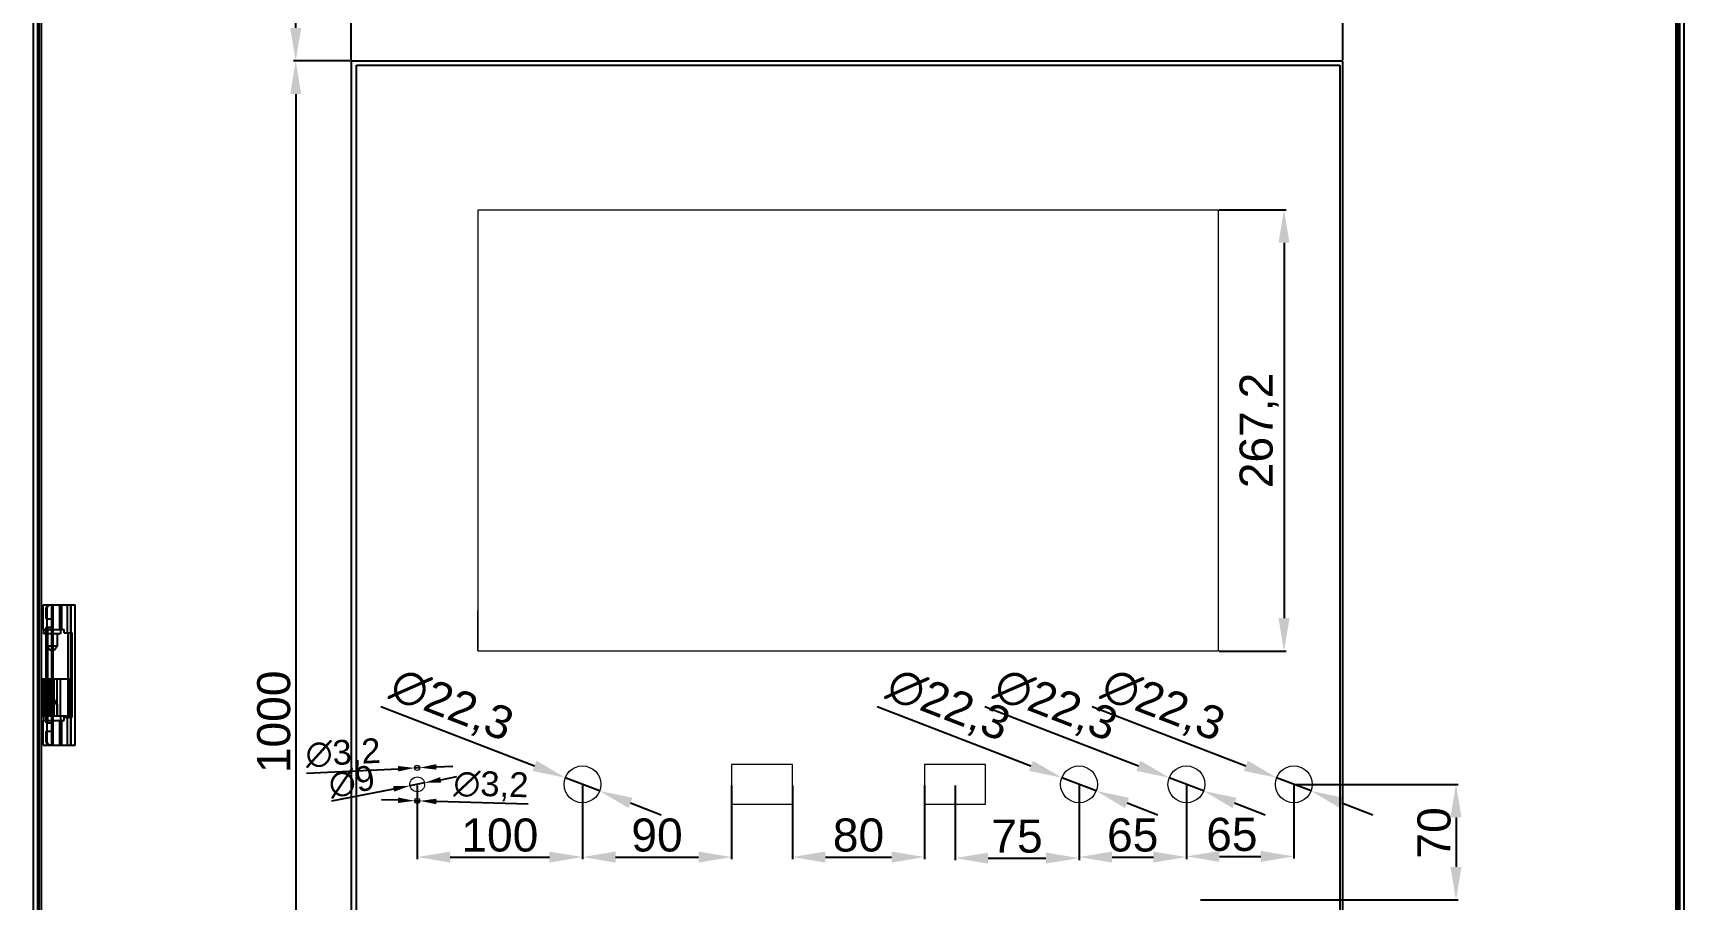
# Model space of a CAD drawing. Header units: millimetres. Extents: x 42222 to 59290, y 36233 to 38835.
# Drawn here: x 51814 to 52813, y 37720 to 38245 of the extents above; entities that cross this region are included whole.
import ezdxf

# ---------------------------------------------------------------- set-up
doc = ezdxf.new("R2010")
doc.units = ezdxf.units.MM
doc.set_wipeout_variables(frame=1)
doc.layers.add('! NO PLOT !', color=7, linetype='Continuous', true_color=0xff75dd, plot=False)
doc.layers.add('000-PI-Oprema', color=30, linetype='Continuous', lineweight=5)
doc.layers.add('000-PI-ORMAR', color=2, linetype='Continuous')
doc.layers.add('000-PI_TEXT', color=7, linetype='Continuous')
doc.styles.get("Standard").update_dxf_attribs({"font": 'arial.ttf'})
doc.dimstyles.new('ISO-25-lb', dxfattribs={"dimtxt": 8, "dimasz": 8, "dimexe": 1.25, "dimexo": 0.625, "dimtad": 1, "dimtxsty": 'Standard', "dimcen": 5, "dimadec": 0, "dimazin": 0, "dimtfac": 1, "dimtmove": 0, "dimatfit": 3, "dimfxl": 1, "dimarcsym": 0})

# ---------------------------------------------------------------- blocks, each defined once
blk = doc.blocks.new('*D139')
at = {"layer": '000-PI_TEXT', "color": 0, "linetype": 'Continuous', "lineweight": -2, "ltscale": 0.25, "transparency": 16777216}
for p, q in [((52577.45, 37789.84), (52676.21, 37789.84)), ((52674.96, 37769.84), (52674.96, 37739.84)), ((52520.44, 37719.84), (52676.21, 37719.84))]:
    blk.add_line(p, q, dxfattribs=at)
at = {"layer": '000-PI_TEXT', "color": 0, "ltscale": 0.25, "transparency": 16777216}
for points in [[(52671.62, 37769.84), (52678.29, 37769.84), (52674.96, 37789.84)], [(52671.62, 37739.84), (52678.29, 37739.84), (52674.96, 37719.84)]]:
    blk.add_solid(points, dxfattribs=at)
at = {"layer": 'Defpoints', "color": 0, "ltscale": 0.25, "transparency": 16777216}
for p in [(52576.83, 37789.84), (52519.82, 37719.84), (52674.96, 37719.84)]:
    blk.add_point(p, dxfattribs=at)
at = {"layer": '000-PI_TEXT', "color": 0, "ltscale": 0.25, "transparency": 16777216, "insert": (52661.75, 37760.44), "char_height": 20, "attachment_point": 5, "rotation": 90}
blk.add_mtext('70', dxfattribs=at)
blk = doc.blocks.new('*D143')
at = {"layer": '000-PI_TEXT', "color": 0, "linetype": 'Continuous', "lineweight": -2, "ltscale": 0.25, "transparency": 16777216}
for p, q in [((52531.64, 38137.63), (52572.14, 38137.63)), ((52570.89, 38117.63), (52570.89, 37890.43)), ((52531.64, 37870.43), (52572.14, 37870.43))]:
    blk.add_line(p, q, dxfattribs=at)
at = {"layer": '000-PI_TEXT', "color": 0, "ltscale": 0.25, "transparency": 16777216}
for points in [[(52567.55, 38117.63), (52574.22, 38117.63), (52570.89, 38137.63)], [(52567.55, 37890.43), (52574.22, 37890.43), (52570.89, 37870.43)]]:
    blk.add_solid(points, dxfattribs=at)
at = {"layer": 'Defpoints', "color": 0, "ltscale": 0.25, "transparency": 16777216}
for p in [(52531.02, 38137.63), (52531.02, 37870.43), (52570.89, 37870.43)]:
    blk.add_point(p, dxfattribs=at)
at = {"layer": '000-PI_TEXT', "color": 0, "ltscale": 0.25, "transparency": 16777216, "insert": (52555.87, 38004.03), "char_height": 20, "attachment_point": 5, "rotation": 90}
blk.add_mtext('267,2', dxfattribs=at)
blk = doc.blocks.new('*D144')
at = {"layer": '000-PI_TEXT', "color": 0, "linetype": 'Continuous', "lineweight": -2, "ltscale": 0.25, "transparency": 16777216}
for p, q in [((52083.22, 37871.05), (52083.22, 37895.05)), ((52103.22, 37893.8), (52511.02, 37893.8)), ((52531.02, 37871.05), (52531.02, 37895.05))]:
    blk.add_line(p, q, dxfattribs=at)
at = {"layer": '000-PI_TEXT', "color": 0, "ltscale": 0.25, "transparency": 16777216}
for points in [[(52103.22, 37897.13), (52103.22, 37890.46), (52083.22, 37893.8)], [(52511.02, 37897.13), (52511.02, 37890.46), (52531.02, 37893.8)]]:
    blk.add_solid(points, dxfattribs=at)
at = {"layer": 'Defpoints', "color": 0, "ltscale": 0.25, "transparency": 16777216}
for p in [(52531.02, 37893.8), (52083.22, 37870.43), (52531.02, 37870.43)]:
    blk.add_point(p, dxfattribs=at)
at = {"layer": '000-PI_TEXT', "color": 0, "ltscale": 0.25, "transparency": 16777216, "insert": (52307.12, 37908.81), "char_height": 20, "attachment_point": 5}
blk.add_mtext('447,8', dxfattribs=at)
blk = doc.blocks.new('*D145')
at = {"layer": '000-PI_TEXT', "color": 0, "linetype": 'Continuous', "lineweight": -2, "ltscale": 0.25, "transparency": 16777216}
for p, q in [((52446.83, 37789.21), (52446.83, 37744.58)), ((52511.83, 37789.21), (52511.83, 37744.58)), ((52466.83, 37745.83), (52491.83, 37745.83))]:
    blk.add_line(p, q, dxfattribs=at)
at = {"layer": '000-PI_TEXT', "color": 0, "ltscale": 0.25, "transparency": 16777216}
for points in [[(52466.83, 37749.16), (52466.83, 37742.49), (52446.83, 37745.83)], [(52491.83, 37749.16), (52491.83, 37742.49), (52511.83, 37745.83)]]:
    blk.add_solid(points, dxfattribs=at)
at = {"layer": 'Defpoints', "color": 0, "ltscale": 0.25, "transparency": 16777216}
for p in [(52446.83, 37789.84), (52511.83, 37789.84), (52511.83, 37745.83)]:
    blk.add_point(p, dxfattribs=at)
at = {"layer": '000-PI_TEXT', "color": 0, "ltscale": 0.25, "transparency": 16777216, "insert": (52479.33, 37759.04), "char_height": 20, "attachment_point": 5}
blk.add_mtext('65', dxfattribs=at)
blk = doc.blocks.new('*D146')
at = {"layer": '000-PI_TEXT', "color": 0, "linetype": 'Continuous', "lineweight": -2, "ltscale": 0.25, "transparency": 16777216}
for p, q in [((52511.83, 37789.21), (52511.83, 37744.97)), ((52576.83, 37789.21), (52576.83, 37744.97)), ((52531.83, 37746.22), (52556.83, 37746.22))]:
    blk.add_line(p, q, dxfattribs=at)
at = {"layer": '000-PI_TEXT', "color": 0, "ltscale": 0.25, "transparency": 16777216}
for points in [[(52531.83, 37749.55), (52531.83, 37742.89), (52511.83, 37746.22)], [(52556.83, 37749.55), (52556.83, 37742.89), (52576.83, 37746.22)]]:
    blk.add_solid(points, dxfattribs=at)
at = {"layer": 'Defpoints', "color": 0, "ltscale": 0.25, "transparency": 16777216}
for p in [(52511.83, 37789.84), (52576.83, 37789.84), (52576.83, 37746.22)]:
    blk.add_point(p, dxfattribs=at)
at = {"layer": '000-PI_TEXT', "color": 0, "ltscale": 0.25, "transparency": 16777216, "insert": (52539.33, 37759.43), "char_height": 20, "attachment_point": 5}
blk.add_mtext('65', dxfattribs=at)
blk = doc.blocks.new('*D147')
at = {"layer": '000-PI_TEXT', "color": 0, "linetype": 'Continuous', "lineweight": -2, "ltscale": 0.25, "transparency": 16777216}
for p, q in [((52324.76, 37837), (52417.77, 37801.06)), ((52457.23, 37785.82), (52436.43, 37793.86)), ((52475.88, 37778.61), (52494.54, 37771.4))]:
    blk.add_line(p, q, dxfattribs=at)
at = {"layer": '000-PI_TEXT', "color": 0, "ltscale": 0.25, "transparency": 16777216}
for points in [[(52418.97, 37804.17), (52416.57, 37797.95), (52436.43, 37793.86)], [(52477.09, 37781.72), (52474.68, 37775.5), (52457.23, 37785.82)]]:
    blk.add_solid(points, dxfattribs=at)
at = {"layer": 'Defpoints', "color": 0, "ltscale": 0.25, "transparency": 16777216}
for p in [(52436.43, 37793.86), (52457.23, 37785.82)]:
    blk.add_point(p, dxfattribs=at)
at = {"layer": '000-PI_TEXT', "color": 0, "ltscale": 0.25, "transparency": 16777216, "insert": (52367.47, 37836.95), "char_height": 20, "attachment_point": 5, "rotation": 338.87363}
blk.add_mtext('∅22,3', dxfattribs=at)
blk = doc.blocks.new('*D140')
at = {"layer": '000-PI_TEXT', "color": 0, "linetype": 'Continuous', "lineweight": -2, "ltscale": 0.25, "transparency": 16777216}
for p, q in [((52389.76, 37837), (52482.77, 37801.06)), ((52522.23, 37785.82), (52501.43, 37793.86)), ((52540.88, 37778.61), (52559.54, 37771.4))]:
    blk.add_line(p, q, dxfattribs=at)
at = {"layer": '000-PI_TEXT', "color": 0, "ltscale": 0.25, "transparency": 16777216}
for points in [[(52483.97, 37804.17), (52481.57, 37797.95), (52501.43, 37793.86)], [(52542.09, 37781.72), (52539.68, 37775.5), (52522.23, 37785.82)]]:
    blk.add_solid(points, dxfattribs=at)
at = {"layer": 'Defpoints', "color": 0, "ltscale": 0.25, "transparency": 16777216}
for p in [(52501.43, 37793.86), (52522.23, 37785.82)]:
    blk.add_point(p, dxfattribs=at)
at = {"layer": '000-PI_TEXT', "color": 0, "ltscale": 0.25, "transparency": 16777216, "insert": (52432.47, 37836.95), "char_height": 20, "attachment_point": 5, "rotation": 338.87363}
blk.add_mtext('∅22,3', dxfattribs=at)
blk = doc.blocks.new('*D141')
at = {"layer": '000-PI_TEXT', "color": 0, "linetype": 'Continuous', "lineweight": -2, "ltscale": 0.25, "transparency": 16777216}
for p, q in [((52454.76, 37837), (52547.77, 37801.06)), ((52587.23, 37785.82), (52566.43, 37793.86)), ((52605.88, 37778.61), (52624.54, 37771.4))]:
    blk.add_line(p, q, dxfattribs=at)
at = {"layer": '000-PI_TEXT', "color": 0, "ltscale": 0.25, "transparency": 16777216}
for points in [[(52548.97, 37804.17), (52546.57, 37797.95), (52566.43, 37793.86)], [(52607.09, 37781.72), (52604.68, 37775.5), (52587.23, 37785.82)]]:
    blk.add_solid(points, dxfattribs=at)
at = {"layer": 'Defpoints', "color": 0, "ltscale": 0.25, "transparency": 16777216}
for p in [(52566.43, 37793.86), (52587.23, 37785.82)]:
    blk.add_point(p, dxfattribs=at)
at = {"layer": '000-PI_TEXT', "color": 0, "ltscale": 0.25, "transparency": 16777216, "insert": (52497.47, 37836.95), "char_height": 20, "attachment_point": 5, "rotation": 338.87363}
blk.add_mtext('∅22,3', dxfattribs=at)
blk = doc.blocks.new('*D149')
at = {"layer": '000-PI_TEXT', "color": 0, "linetype": 'Continuous', "lineweight": -2, "ltscale": 0.25, "transparency": 16777216}
for p, q in [((52055.84, 38537.03), (51971.61, 38537.03)), ((51972.86, 38247.65), (51972.86, 38517.03)), ((52005.84, 38227.65), (51971.61, 38227.65))]:
    blk.add_line(p, q, dxfattribs=at)
at = {"layer": '000-PI_TEXT', "color": 0, "ltscale": 0.25, "transparency": 16777216}
for points in [[(51969.52, 38517.03), (51976.19, 38517.03), (51972.86, 38537.03)], [(51969.52, 38247.65), (51976.19, 38247.65), (51972.86, 38227.65)]]:
    blk.add_solid(points, dxfattribs=at)
at = {"layer": 'Defpoints', "color": 0, "ltscale": 0.25, "transparency": 16777216}
for p in [(51972.86, 38537.03), (52056.47, 38537.03), (52006.47, 38227.65)]:
    blk.add_point(p, dxfattribs=at)
at = {"layer": '000-PI_TEXT', "color": 0, "ltscale": 0.25, "transparency": 16777216, "insert": (51957.84, 38382.34), "char_height": 20, "attachment_point": 5, "rotation": 90}
blk.add_mtext('309,38', dxfattribs=at)
blk = doc.blocks.new('*D150')
at = {"layer": '000-PI_TEXT', "color": 0, "linetype": 'Continuous', "lineweight": -2, "ltscale": 0.25, "transparency": 16777216}
for p, q in [((52005.84, 38227.65), (51971.61, 38227.65)), ((51972.86, 38207.65), (51972.86, 37247.65)), ((52005.84, 37227.65), (51971.61, 37227.65))]:
    blk.add_line(p, q, dxfattribs=at)
at = {"layer": '000-PI_TEXT', "color": 0, "ltscale": 0.25, "transparency": 16777216}
for points in [[(51969.52, 38207.65), (51976.19, 38207.65), (51972.86, 38227.65)], [(51969.52, 37247.65), (51976.19, 37247.65), (51972.86, 37227.65)]]:
    blk.add_solid(points, dxfattribs=at)
at = {"layer": 'Defpoints', "color": 0, "ltscale": 0.25, "transparency": 16777216}
for p in [(52006.47, 38227.65), (51972.86, 37227.65), (52006.47, 37227.65)]:
    blk.add_point(p, dxfattribs=at)
at = {"layer": '000-PI_TEXT', "color": 0, "ltscale": 0.25, "transparency": 16777216, "insert": (51959.65, 37827.65), "char_height": 20, "attachment_point": 5, "rotation": 90}
blk.add_mtext('1000', dxfattribs=at)
blk = doc.blocks.new('*D151')
at = {"layer": '000-PI_TEXT', "color": 0, "linetype": 'Continuous', "lineweight": -2, "ltscale": 0.25, "transparency": 16777216}
for p, q in [((52006.47, 38228.28), (52006.47, 38268.08)), ((52026.47, 38266.83), (52586.47, 38266.83)), ((52606.47, 38228.28), (52606.47, 38268.08))]:
    blk.add_line(p, q, dxfattribs=at)
at = {"layer": '000-PI_TEXT', "color": 0, "ltscale": 0.25, "transparency": 16777216}
for points in [[(52026.47, 38270.16), (52026.47, 38263.5), (52006.47, 38266.83)], [(52586.47, 38270.16), (52586.47, 38263.5), (52606.47, 38266.83)]]:
    blk.add_solid(points, dxfattribs=at)
at = {"layer": 'Defpoints', "color": 0, "ltscale": 0.25, "transparency": 16777216}
for p in [(52606.47, 38266.83), (52006.47, 38227.65), (52606.47, 38227.65)]:
    blk.add_point(p, dxfattribs=at)
at = {"layer": '000-PI_TEXT', "color": 0, "ltscale": 0.25, "transparency": 16777216, "insert": (52306.47, 38280.04), "char_height": 20, "attachment_point": 5}
blk.add_mtext('600', dxfattribs=at)
blk = doc.blocks.new('*D165')
at = {"layer": '000-PI_TEXT', "color": 0, "linetype": 'Continuous', "lineweight": -2, "ltscale": 0.25, "transparency": 16777216}
for p, q in [((52024.31, 37837), (52117.32, 37801.06)), ((52156.78, 37785.82), (52135.98, 37793.86)), ((52175.43, 37778.61), (52194.09, 37771.4))]:
    blk.add_line(p, q, dxfattribs=at)
at = {"layer": '000-PI_TEXT', "color": 0, "ltscale": 0.25, "transparency": 16777216}
for points in [[(52118.52, 37804.17), (52116.12, 37797.95), (52135.98, 37793.86)], [(52176.64, 37781.72), (52174.23, 37775.5), (52156.78, 37785.82)]]:
    blk.add_solid(points, dxfattribs=at)
at = {"layer": 'Defpoints', "color": 0, "ltscale": 0.25, "transparency": 16777216}
for p in [(52135.98, 37793.86), (52156.78, 37785.82)]:
    blk.add_point(p, dxfattribs=at)
at = {"layer": '000-PI_TEXT', "color": 0, "ltscale": 0.25, "transparency": 16777216, "insert": (52067.02, 37836.95), "char_height": 20, "attachment_point": 5, "rotation": 338.87363}
blk.add_mtext('∅22,3', dxfattribs=at)
blk = doc.blocks.new('*D166')
at = {"layer": '000-PI_TEXT', "color": 0, "linetype": 'Continuous', "lineweight": -2, "ltscale": 0.25, "transparency": 16777216}
for p, q in [((52371.82, 37789.21), (52371.82, 37743.95)), ((52446.83, 37788.59), (52446.83, 37743.95)), ((52391.82, 37745.2), (52426.83, 37745.2))]:
    blk.add_line(p, q, dxfattribs=at)
at = {"layer": '000-PI_TEXT', "color": 0, "ltscale": 0.25, "transparency": 16777216}
for points in [[(52391.82, 37748.54), (52391.82, 37741.87), (52371.82, 37745.2)], [(52426.83, 37748.54), (52426.83, 37741.87), (52446.83, 37745.2)]]:
    blk.add_solid(points, dxfattribs=at)
at = {"layer": 'Defpoints', "color": 0, "ltscale": 0.25, "transparency": 16777216}
for p in [(52371.82, 37789.83), (52446.83, 37789.21), (52446.83, 37745.2)]:
    blk.add_point(p, dxfattribs=at)
at = {"layer": '000-PI_TEXT', "color": 0, "ltscale": 0.25, "transparency": 16777216, "insert": (52409.32, 37758.37), "char_height": 20, "attachment_point": 5}
blk.add_mtext('75', dxfattribs=at)
blk = doc.blocks.new('*D167')
at = {"layer": '000-PI_TEXT', "color": 0, "linetype": 'Continuous', "lineweight": -2, "ltscale": 0.25, "transparency": 16777216}
for p, q in [((52273.39, 37789.21), (52273.39, 37744.57)), ((52353.42, 37789.21), (52353.42, 37744.57)), ((52293.39, 37745.82), (52333.42, 37745.82))]:
    blk.add_line(p, q, dxfattribs=at)
at = {"layer": '000-PI_TEXT', "color": 0, "ltscale": 0.25, "transparency": 16777216}
for points in [[(52293.39, 37749.16), (52293.39, 37742.49), (52273.39, 37745.82)], [(52333.42, 37749.16), (52333.42, 37742.49), (52353.42, 37745.82)]]:
    blk.add_solid(points, dxfattribs=at)
at = {"layer": 'Defpoints', "color": 0, "ltscale": 0.25, "transparency": 16777216}
for p in [(52273.39, 37789.83), (52353.42, 37789.83), (52353.42, 37745.82)]:
    blk.add_point(p, dxfattribs=at)
at = {"layer": '000-PI_TEXT', "color": 0, "ltscale": 0.25, "transparency": 16777216, "insert": (52313.4, 37759.04), "char_height": 20, "attachment_point": 5}
blk.add_mtext('80', dxfattribs=at)
blk = doc.blocks.new('*D168')
at = {"layer": '000-PI_TEXT', "color": 0, "linetype": 'Continuous', "lineweight": -2, "ltscale": 0.25, "transparency": 16777216}
for p, q in [((52146.38, 37789.21), (52146.38, 37744.57)), ((52236.59, 37789.21), (52236.59, 37744.57)), ((52166.38, 37745.82), (52216.59, 37745.82))]:
    blk.add_line(p, q, dxfattribs=at)
at = {"layer": '000-PI_TEXT', "color": 0, "ltscale": 0.25, "transparency": 16777216}
for points in [[(52166.38, 37749.16), (52166.38, 37742.49), (52146.38, 37745.82)], [(52216.59, 37749.16), (52216.59, 37742.49), (52236.59, 37745.82)]]:
    blk.add_solid(points, dxfattribs=at)
at = {"layer": 'Defpoints', "color": 0, "ltscale": 0.25, "transparency": 16777216}
for p in [(52146.38, 37789.84), (52236.59, 37789.83), (52236.59, 37745.82)]:
    blk.add_point(p, dxfattribs=at)
at = {"layer": '000-PI_TEXT', "color": 0, "ltscale": 0.25, "transparency": 16777216, "insert": (52191.48, 37759.04), "char_height": 20, "attachment_point": 5}
blk.add_mtext('90', dxfattribs=at)
blk = doc.blocks.new('*D169')
at = {"layer": '000-PI_TEXT', "color": 0, "linetype": 'Continuous', "lineweight": -2, "ltscale": 0.25, "transparency": 16777216}
for p, q in [((52060.61, 37792.59), (52070.43, 37794.49)), ((51994.66, 37779.82), (52032.14, 37787.08)), ((52050.8, 37790.69), (52041.96, 37788.98))]:
    blk.add_line(p, q, dxfattribs=at)
at = {"layer": '000-PI_TEXT', "color": 0, "ltscale": 0.25, "transparency": 16777216}
for points in [[(52060.3, 37794.23), (52060.93, 37790.96), (52050.8, 37790.69)], [(52031.83, 37788.72), (52032.46, 37785.44), (52041.96, 37788.98)]]:
    blk.add_solid(points, dxfattribs=at)
at = {"layer": 'Defpoints', "color": 0, "ltscale": 0.25, "transparency": 16777216}
for p in [(52041.96, 37788.98), (52050.8, 37790.69)]:
    blk.add_point(p, dxfattribs=at)
at = {"layer": '000-PI_TEXT', "color": 0, "ltscale": 0.25, "transparency": 16777216, "insert": (52006.76, 37791.41), "char_height": 15, "attachment_point": 5, "rotation": 10.95837}
blk.add_mtext('∅9', dxfattribs=at)
blk = doc.blocks.new('*D170')
at = {"layer": '000-PI_TEXT', "color": 0, "linetype": 'Continuous', "lineweight": -2, "ltscale": 0.25, "transparency": 16777216}
for p, q in [((51979.38, 37796.52), (52034.79, 37799.26)), ((52047.98, 37799.92), (52044.78, 37799.76)), ((52057.96, 37800.41), (52067.95, 37800.9))]:
    blk.add_line(p, q, dxfattribs=at)
at = {"layer": '000-PI_TEXT', "color": 0, "ltscale": 0.25, "transparency": 16777216}
for points in [[(52034.71, 37800.93), (52034.87, 37797.6), (52044.78, 37799.76)], [(52057.88, 37802.07), (52058.05, 37798.74), (52047.98, 37799.92)]]:
    blk.add_solid(points, dxfattribs=at)
at = {"layer": 'Defpoints', "color": 0, "ltscale": 0.25, "transparency": 16777216}
for p in [(52044.78, 37799.76), (52047.98, 37799.92)]:
    blk.add_point(p, dxfattribs=at)
at = {"layer": '000-PI_TEXT', "color": 0, "ltscale": 0.25, "transparency": 16777216, "insert": (52001.59, 37807.89), "char_height": 15, "attachment_point": 5, "rotation": 2.83045}
blk.add_mtext('∅3,2', dxfattribs=at)
blk = doc.blocks.new('*D171')
at = {"layer": '000-PI_TEXT', "color": 0, "linetype": 'Continuous', "lineweight": -2, "ltscale": 0.25, "transparency": 16777216}
for p, q in [((52034.78, 37780.19), (52024.79, 37780.5)), ((52044.78, 37779.89), (52047.98, 37779.79)), ((52113.42, 37777.79), (52057.97, 37779.48))]:
    blk.add_line(p, q, dxfattribs=at)
at = {"layer": '000-PI_TEXT', "color": 0, "ltscale": 0.25, "transparency": 16777216}
for points in [[(52034.83, 37781.86), (52034.73, 37778.52), (52044.78, 37779.89)], [(52058.02, 37781.15), (52057.92, 37777.82), (52047.98, 37779.79)]]:
    blk.add_solid(points, dxfattribs=at)
at = {"layer": 'Defpoints', "color": 0, "ltscale": 0.25, "transparency": 16777216}
for p in [(52044.78, 37779.89), (52047.98, 37779.79)]:
    blk.add_point(p, dxfattribs=at)
at = {"layer": '000-PI_TEXT', "color": 0, "ltscale": 0.25, "transparency": 16777216, "insert": (52091.01, 37788.74), "char_height": 15, "attachment_point": 5, "rotation": 358.24914}
blk.add_mtext('∅3,2', dxfattribs=at)
blk = doc.blocks.new('*D172')
at = {"layer": '000-PI_TEXT', "color": 0, "linetype": 'Continuous', "lineweight": -2, "ltscale": 0.25, "transparency": 16777216}
for p, q in [((52046.38, 37789.21), (52046.38, 37744.58)), ((52146.38, 37789.21), (52146.38, 37744.58)), ((52066.38, 37745.83), (52126.38, 37745.83))]:
    blk.add_line(p, q, dxfattribs=at)
at = {"layer": '000-PI_TEXT', "color": 0, "ltscale": 0.25, "transparency": 16777216}
for points in [[(52066.38, 37749.16), (52066.38, 37742.49), (52046.38, 37745.83)], [(52126.38, 37749.16), (52126.38, 37742.49), (52146.38, 37745.83)]]:
    blk.add_solid(points, dxfattribs=at)
at = {"layer": 'Defpoints', "color": 0, "ltscale": 0.25, "transparency": 16777216}
for p in [(52046.38, 37789.84), (52146.38, 37789.84), (52146.38, 37745.83)]:
    blk.add_point(p, dxfattribs=at)
at = {"layer": '000-PI_TEXT', "color": 0, "ltscale": 0.25, "transparency": 16777216, "insert": (52096.38, 37759.04), "char_height": 20, "attachment_point": 5}
blk.add_mtext('100', dxfattribs=at)

msp = doc.modelspace()

# ---------------------------------------------------------------- linework, layer by layer
at = {"layer": '! NO PLOT !'}
for p, q in [((51819.948, 37883.528), (51819.948, 37898.528)), ((51819.948, 37898.528), (51839.39, 37898.528)), ((51821.873, 37890.028), (51821.873, 37896.528)), ((51822.52, 37896.528), (51821.873, 37896.528)), ((51822.52, 37815.528), (51822.52, 37896.528)), ((51825.279, 37813.528), (51825.279, 37898.528)), ((51825.498, 37883.528), (51825.498, 37898.528)), ((51826.026, 37813.528), (51826.026, 37898.528)), ((51830.135, 37883.528), (51830.135, 37898.528)), ((51831.048, 37898.528), (51831.048, 37883.528)), ((51834.81, 37881.528), (51834.81, 37898.528)), ((51836.702, 37813.528), (51836.702, 37898.528)), ((51836.907, 37881.528), (51836.907, 37898.528)), ((51839.39, 37813.528), (51839.39, 37898.528)), ((51819.948, 37883.528), (51832.712, 37883.528)), ((51820.398, 37881.028), (51820.398, 37883.528)), ((51821.791, 37885.028), (51826.026, 37885.028)), ((51821.791, 37827.028), (51821.791, 37885.028)), ((51821.873, 37890.028), (51826.026, 37890.028)), ((51822.226, 37827.028), (51822.226, 37885.028)), ((51822.515, 37822.028), (51822.515, 37890.028)), ((51822.944, 37827.028), (51822.944, 37885.028)), ((51830.598, 37883.528), (51830.598, 37881.028)), ((51832.712, 37881.528), (51832.712, 37883.528)), ((51830.598, 37881.028), (51820.398, 37881.028)), ((51822.548, 37873.539), (51822.548, 37881.028)), ((51828.448, 37873.539), (51822.548, 37873.539)), ((51823.998, 37871.028), (51822.548, 37873.539)), ((51828.448, 37873.539), (51826.998, 37871.028)), ((51828.448, 37881.028), (51828.448, 37873.539)), ((51832.712, 37881.528), (51837.636, 37881.528)), ((51835.174, 37830.528), (51835.174, 37881.528)), ((51837.636, 37830.528), (51837.636, 37881.528)), ((51826.998, 37871.028), (51823.998, 37871.028)), ((51836.191, 37853.528), (51819.391, 37853.528)), ((51819.593, 37853.528), (51819.593, 37831.028)), ((51820.348, 37853.528), (51820.348, 37831.028)), ((51821.351, 37831.028), (51821.351, 37853.528)), ((51821.472, 37853.528), (51821.472, 37831.028)), ((51822.228, 37853.528), (51822.228, 37831.028)), ((51823.351, 37853.528), (51823.351, 37831.028)), ((51823.712, 37853.528), (51823.712, 37831.028)), ((51824.07, 37853.528), (51824.07, 37831.028)), ((51826.212, 37853.528), (51826.212, 37831.028)), ((51826.569, 37853.528), (51826.569, 37831.028)), ((51828.241, 37853.528), (51828.241, 37831.028)), ((51830.241, 37853.528), (51830.241, 37831.028)), ((51836.191, 37853.528), (51836.191, 37831.028)), ((51822.548, 37838.516), (51823.998, 37841.028)), ((51822.548, 37831.028), (51822.548, 37838.516)), ((51828.448, 37838.516), (51822.548, 37838.516)), ((51826.998, 37841.028), (51823.998, 37841.028)), ((51826.998, 37841.028), (51828.448, 37838.516)), ((51828.448, 37838.516), (51828.448, 37831.028)), ((51836.191, 37831.028), (51819.391, 37831.028)), ((51819.948, 37813.528), (51819.948, 37828.528)), ((51819.948, 37828.528), (51832.712, 37828.528)), ((51820.398, 37828.528), (51820.398, 37831.028)), ((51821.791, 37827.028), (51826.026, 37827.028)), ((51825.498, 37813.528), (51825.498, 37828.528)), ((51830.135, 37813.528), (51830.135, 37828.528)), ((51830.598, 37831.028), (51830.598, 37828.528)), ((51831.048, 37828.528), (51831.048, 37813.528)), ((51832.712, 37828.528), (51832.712, 37830.528)), ((51832.712, 37830.528), (51837.636, 37830.528)), ((51834.81, 37813.528), (51834.81, 37830.528)), ((51836.907, 37813.528), (51836.907, 37830.528)), ((51819.948, 37813.528), (51839.39, 37813.528)), ((51821.873, 37822.028), (51826.026, 37822.028)), ((51821.873, 37815.528), (51821.873, 37822.028)), ((51822.52, 37815.528), (51821.873, 37815.528))]:
    msp.add_line(p, q, dxfattribs=at)
at = {"layer": '! NO PLOT !', "extrusion": (0, 0, -1)}
for centre, start_param, end_param in [((51823.805, 37896.528), 4.712389, 6.2831853), ((51824.452, 37896.528), 4.712389, 6.2831853), ((51823.805, 37815.528), 3.1415927, 4.712389), ((51824.452, 37815.528), 3.1415927, 4.712389)]:
    msp.add_ellipse(centre, major_axis=(0, 2), ratio=0.9659258, start_param=start_param, end_param=end_param, dxfattribs=at)
at = {"layer": '000-PI-Oprema', "ltscale": 0.25}
msp.add_lwpolyline([(52083.22, 38137.628), (52531.02, 38137.628), (52531.02, 37870.428), (52083.22, 37870.428)], close=True, dxfattribs=at)
at = {"layer": '000-PI-Oprema', "ltscale": 0.25, "elevation": 0}
for points in [[(52236.59, 37777.832), (52273.39, 37777.832), (52273.39, 37801.832), (52236.59, 37801.832)], [(52353.416, 37777.832), (52390.216, 37777.832), (52390.216, 37801.832), (52353.416, 37801.832)]]:
    msp.add_lwpolyline(points, close=True, dxfattribs=at)
at = {"layer": '000-PI-Oprema', "ltscale": 0.25}
for centre, radius in [((52046.378, 37789.836, 0), 4.5), ((52046.378, 37799.836, 0), 1.6), ((52146.378, 37789.836, 0), 11.15), ((52446.827, 37789.836, 0), 11.15), ((52511.827, 37789.836), 11.15), ((52576.827, 37789.836), 11.15), ((52046.378, 37779.836, 0), 1.6)]:
    msp.add_circle(centre, radius, dxfattribs=at)
at = {"layer": '000-PI-ORMAR'}
for p, q in [((51817.391, 36550.028), (51817.391, 38534.528)), ((51817.403, 38534.528), (51817.403, 36550.028)), ((51817.415, 38534.528), (51817.415, 36550.028)), ((51818.903, 38534.528), (51818.903, 36550.028)), ((52807.903, 38534.528), (52807.903, 36550.028)), ((52809.391, 38534.528), (52809.391, 36550.028)), ((52809.403, 38534.528), (52809.403, 36550.028)), ((52809.415, 36550.028), (52809.415, 38534.528)), ((51813.903, 38514.028), (51813.903, 36563.028)), ((51813.903, 38514.028), (51813.903, 36563.028)), ((51816.621, 38514.028), (51816.621, 36563.028)), ((51816.621, 38514.028), (51816.621, 36563.028)), ((52810.184, 38514.028), (52810.184, 36563.028)), ((52810.184, 38514.028), (52810.184, 36563.028)), ((52812.903, 38514.028), (52812.903, 36563.028)), ((52812.903, 38514.028), (52812.903, 36563.028)), ((52006.468, 38227.651), (52606.468, 38227.651)), ((52009.62, 38225.151), (52604.62, 38225.151))]:
    msp.add_line(p, q, dxfattribs=at)
at = {"layer": '000-PI-ORMAR', "ltscale": 0.25}
for p, q in [((52006.468, 38227.651), (52006.468, 37227.651)), ((52009.62, 37230.151), (52009.62, 38225.151)), ((52604.62, 38225.151), (52604.62, 37230.151)), ((52606.468, 37227.651), (52606.468, 38227.651))]:
    msp.add_line(p, q, dxfattribs=at)

# ---------------------------------------------------------------- dimensions: what is measured, and where the dimension line sits
at = {"layer": '000-PI_TEXT', "ltscale": 0.25}
dim = msp.add_linear_dim(base=(51972.857, 38537.028), p1=(52006.468, 38227.651), p2=(52056.468, 38537.028), angle=90, dimstyle='ISO-25-lb', override={"dimtxt": 20, "dimasz": 20, "dimgap": 3}, dxfattribs=at)
dim.commit()
dim.dimension.update_dxf_attribs({"geometry": '*D149', "text_midpoint": (51957.838, 38382.339)})
dim = msp.add_linear_dim(base=(52606.468, 38266.829), p1=(52006.468, 38227.651), p2=(52606.468, 38227.651), dimstyle='ISO-25-lb', override={"dimtxt": 20, "dimasz": 20, "dimgap": 3}, dxfattribs=at)
dim.commit()
dim.dimension.update_dxf_attribs({"geometry": '*D151', "text_midpoint": (52306.468, 38280.041)})
for base, p1, p2, picture, middle in [((51972.857, 37227.651), (52006.468, 38227.651), (52006.468, 37227.651), '*D150', (51972.857, 37827.651)), ((52570.887, 37870.428), (52531.02, 38137.628), (52531.02, 37870.428), '*D143', (52570.887, 38004.028)), ((52674.958, 37719.838), (52576.827, 37789.836), (52519.82, 37719.838), '*D139', (52674.958, 37760.445))]:
    dim = msp.add_linear_dim(base=base, p1=p1, p2=p2, angle=90, dimstyle='ISO-25-lb', override={"dimtxt": 20, "dimasz": 20, "dimgap": 3}, dxfattribs=at)
    dim.commit()
    dim.dimension.update_dxf_attribs({"geometry": picture, "text_midpoint": middle, "dimtype": 160})
for base, p1, p2, picture, middle in [((52531.02, 37893.796), (52083.22, 37870.428), (52531.02, 37870.428), '*D144', (52307.12, 37893.796)), ((52146.378, 37745.828), (52046.378, 37789.836, 0), (52146.378, 37789.836), '*D172', (52096.378, 37745.828)), ((52511.827, 37745.828), (52446.827, 37789.836, 0), (52511.827, 37789.836), '*D145', (52479.327, 37745.828)), ((52576.827, 37746.219), (52511.827, 37789.836), (52576.827, 37789.836), '*D146', (52539.327, 37746.219))]:
    dim = msp.add_linear_dim(base=base, p1=p1, p2=p2, dimstyle='ISO-25-lb', override={"dimtxt": 20, "dimasz": 20, "dimgap": 3}, dxfattribs=at)
    dim.commit()
    dim.dimension.update_dxf_attribs({"geometry": picture, "text_midpoint": middle, "dimtype": 160})
for p1, p2, override, picture, middle in [((52156.779, 37785.818, 0), (52135.978, 37793.855, 0), {"dimtxt": 20, "dimasz": 20, "dimgap": 3}, '*D165', (52067.021, 37836.952)), ((52457.228, 37785.818, 0), (52436.427, 37793.855, 0), {"dimtxt": 20, "dimasz": 20, "dimgap": 3}, '*D147', (52367.47, 37836.952)), ((52522.228, 37785.818, 0), (52501.427, 37793.855, 0), {"dimtxt": 20, "dimasz": 20, "dimgap": 3}, '*D140', (52432.47, 37836.952)), ((52587.228, 37785.818, 0), (52566.427, 37793.855, 0), {"dimtxt": 20, "dimasz": 20, "dimgap": 3}, '*D141', (52497.47, 37836.952)), ((52047.976, 37799.915, 0), (52044.78, 37799.757, 0), {"dimtxt": 15, "dimasz": 10, "dimgap": 1}, '*D170', (52002.095, 37797.647)), ((52050.796, 37790.692, 0), (52041.96, 37788.981, 0), {"dimtxt": 15, "dimasz": 10, "dimgap": 1}, '*D169', (52008.49, 37782.5)), ((52044.779, 37779.885, 0), (52047.977, 37779.787, 0), {"dimtxt": 15, "dimasz": 10, "dimgap": 1}, '*D171', (52090.695, 37778.482))]:
    dim = msp.add_diameter_dim_2p(p1=p1, p2=p2, dimstyle='ISO-25-lb', override=override, dxfattribs=at)
    dim.commit()
    dim.dimension.update_dxf_attribs({"geometry": picture, "text_midpoint": middle})
for base, p1, p2, text, picture, middle in [((52236.59, 37745.824), (52146.378, 37789.836), (52236.59, 37789.832), '90', '*D168', (52191.484, 37745.824)), ((52353.416, 37745.824), (52273.39, 37789.832), (52353.416, 37789.832), '80', '*D167', (52313.403, 37745.824)), ((52446.827, 37745.203), (52371.816, 37789.832), (52446.827, 37789.211), '75', '*D166', (52409.322, 37745.203))]:
    dim = msp.add_linear_dim(base=base, p1=p1, p2=p2, text=text, dimstyle='ISO-25-lb', override={"dimtxt": 20, "dimasz": 20, "dimgap": 3}, dxfattribs=at)
    dim.commit()
    dim.dimension.update_dxf_attribs({"geometry": picture, "text_midpoint": middle, "dimtype": 160})

# ---------------------------------------------------------------- next in the draw order: wipeouts: each hides what was drawn before it
for points in [[(52083.22, 38137.628), (52531.02, 38137.628), (52531.02, 37870.428), (52083.22, 37870.428)], [(52094.42, 37719.838), (52519.82, 37719.838), (52519.82, 37591.438), (52094.42, 37591.434)]]:
    msp.add_wipeout(points).dxf.layer = '000-PI-Oprema'

# ---------------------------------------------------------------- next in the draw order: linework, layer by layer
at = {"layer": '000-PI-Oprema', "ltscale": 0.25}
msp.add_lwpolyline([(52083.22, 38137.628), (52531.02, 38137.628), (52531.02, 37870.428), (52083.22, 37870.428)], close=True, dxfattribs=at)

doc.saveas('drawing.dxf')
